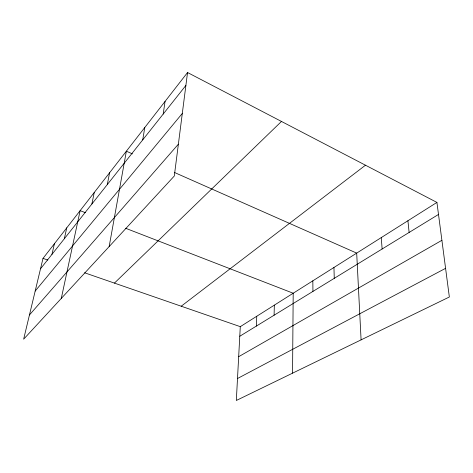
<?xml version="1.0" encoding="UTF-8"?>
<svg xmlns="http://www.w3.org/2000/svg" width="473" height="473" viewBox="0 0 473 473"><rect width="100%" height="100%" fill="white"/><g stroke="black" fill="none" stroke-linecap="round" stroke-linejoin="round"><path stroke-width="0.71" d="M292.556 373.162L293.195 293.23L125.534 228.234M274.092 315.219L274.34 305.144M256.354 326.092L256.75 316.26M436.922 202.42L240.29 326.66L236.323 400.477L449.35 296.997L436.922 202.42L187.539 72.523L43.008 258.388L23.65 339.182L174.301 176.009L187.539 72.523M163.191 114.064L165.059 101.429M142.728 139.878L144.773 127.521M109.157 246.563L126.362 151.194L132.428 153.879M107.312 184.547L109.588 172.769M91.886 204.005L94.239 192.505M61.289 298.41L80.138 210.639L85.53 212.726M64.316 238.782L66.764 227.838M51.947 254.379L54.425 243.707M40.512 268.8L185.889 85.436M35.179 291.066L182.3 113.449M29.45 314.977L178.368 144.182M114.431 283.108L281.47 121.449M181.212 306.214L365.481 165.207M239.776 336.256L438.501 214.44M238.676 356.689L441.9 240.308M237.505 378.512L445.584 268.339M43.008 258.388L47.791 260.044M84.596 272.779L240.29 326.66M174.519 172.503L356.689 253.114L361.088 339.868M407.927 220.743L409.115 232.456M381.273 237.582L382.125 248.999M333.944 267.487L334.257 278.343M312.836 280.826L312.937 291.409"/></g></svg>
